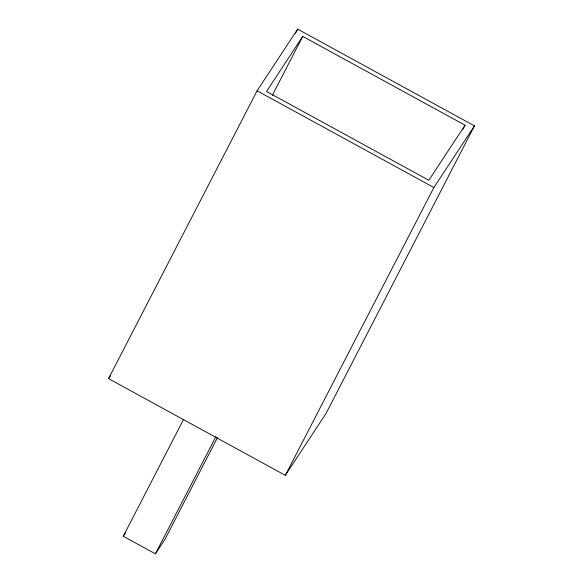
<?xml version="1.0" encoding="UTF-8"?>
<svg xmlns="http://www.w3.org/2000/svg" width="583" height="583" viewBox="0 0 583 583"><rect width="100%" height="100%" fill="white"/><g stroke="black" fill="none" stroke-linecap="round" stroke-linejoin="round"><path stroke-width="0.87" d="M108.54 378.622L257.096 90.802L297.687 29.15L474.46 125.87L325.904 413.69L285.313 475.342L108.54 378.622L110.522 375.612M295.603 33.195L297.687 29.15M272.254 95.481L302.745 36.408L465.052 125.214L462.968 129.258M217.648 437.286L165.062 539.173L155.391 553.85L123.253 536.265L183.353 419.826M155.391 553.85L215.914 436.601M285.313 475.342L433.869 187.522L474.46 125.87M302.745 36.408L266.504 91.458L428.811 180.264L465.052 125.214M123.253 536.265L125.673 532.592M257.096 90.802L433.869 187.522"/></g></svg>
